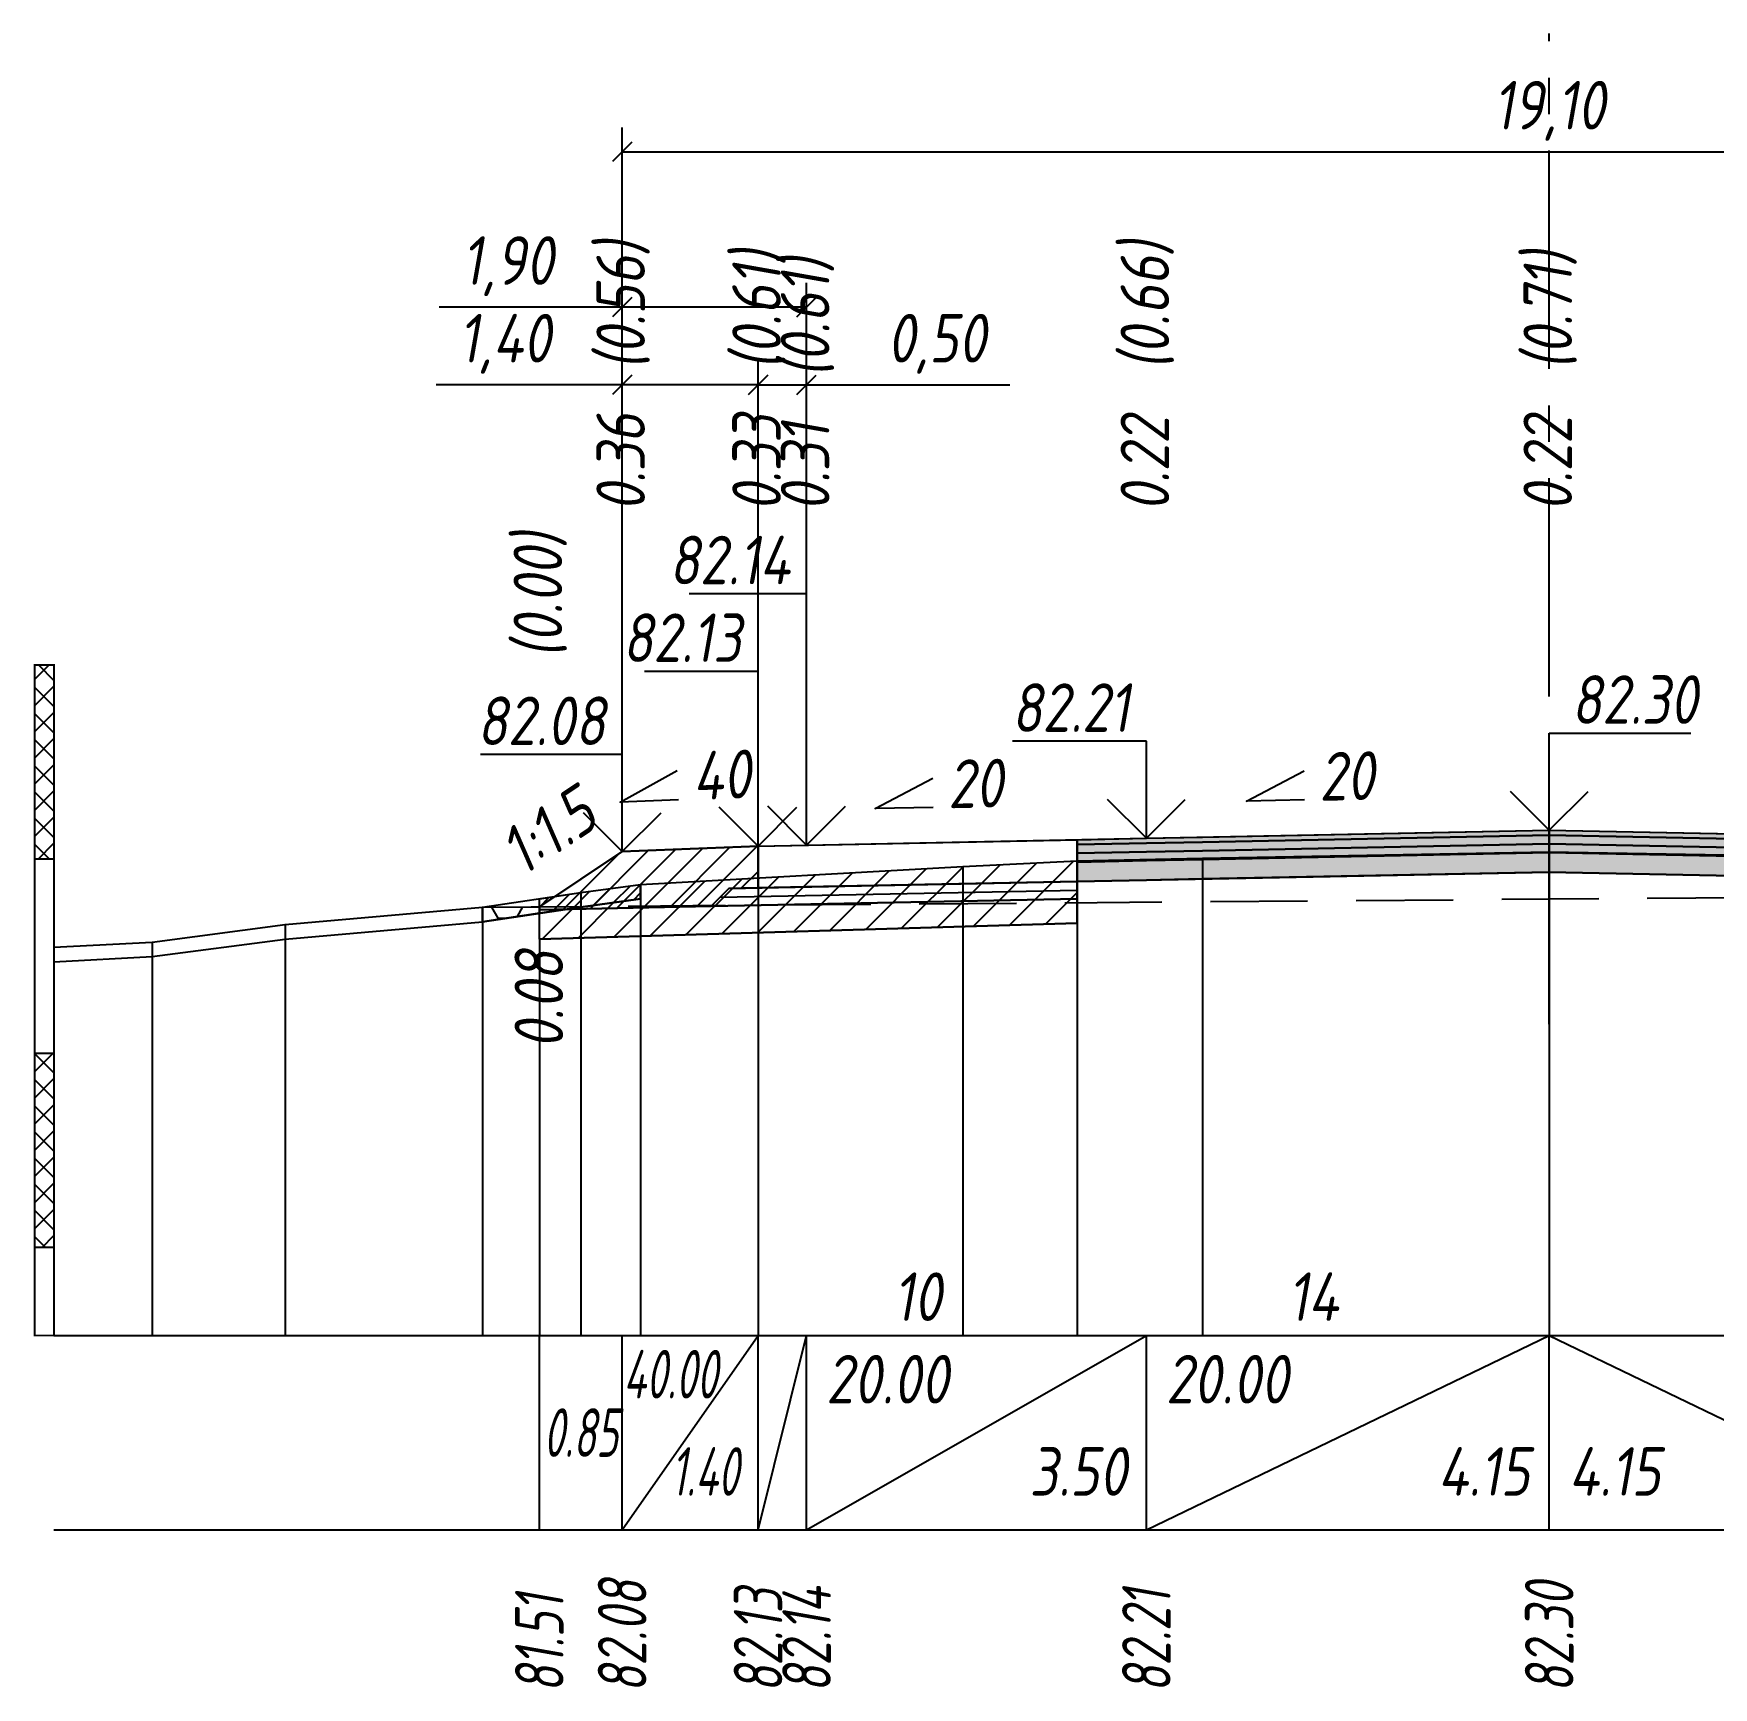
# Model space of a CAD drawing. Extents: x -717 to 1451, y -133302 to 233.
# Drawn here: x 78.9 to 165.5, y -26073.1 to -25987.9 of the extents above; entities that cross this region are included whole.
import ezdxf
from ezdxf.enums import TextEntityAlignment as Align

# ---------------------------------------------------------------- set-up
doc = ezdxf.new("R2010")
doc.units = 0
doc.linetypes.add('осевая2', pattern=[1.125, 0.75, -0.125, 0.125, -0.125])
doc.linetypes.add('штриховая', pattern=[0.75, 0.5, -0.25])
for name, color, linetype in [('Интерполированный поперечник', 2, 'Continuous'), ('Код_514', 1, 'Continuous'), ('Контур_0', 7, 'Continuous'), ('Контур_2521', 7, 'Continuous'), ('Контур_2564', 7, 'Continuous'), ('Контур_2660', 7, 'Continuous'), ('Контур_2665', 7, 'Continuous'), ('Контур_400', 7, 'Continuous'), ('Контур_508', 7, 'Continuous'), ('Контур_512', 7, 'Continuous'), ('Контур_513', 7, 'Continuous'), ('Контур_818', 7, 'Continuous'), ('Красный поперечник', 1, 'Continuous'), ('Линейка абсолютных высот', 7, 'Continuous'), ('Объём_2501', 7, 'Continuous'), ('Объём_2564', 7, 'Continuous'), ('Объём_2650', 7, 'Continuous'), ('Объём_2660', 7, 'Continuous'), ('Объём_2661', 7, 'Continuous'), ('Объём_2665', 7, 'Continuous'), ('Объём_2666', 7, 'Continuous'), ('Объём_2667', 7, 'Continuous'), ('Объём_2668', 7, 'Continuous'), ('Объём_2669', 7, 'Continuous'), ('Объём_2675', 7, 'Continuous'), ('Объём_2753', 7, 'Continuous'), ('Ось', 1, 'осевая2'), ('Откосы', 7, 'Continuous'), ('Отметки покрытия', 7, 'Continuous'), ('Рабочие отметки', 7, 'Continuous'), ('Рабочие отметки доп.', 7, 'Continuous'), ('Слои выравнивания', 7, 'Continuous'), ('Таблица', 7, 'Continuous'), ('Уклоны проезжей части', 7, 'Continuous'), ('Черный поперечник', 3, 'Continuous')]:
    doc.layers.add(name, color=color, linetype=linetype)
for name, color, linetype, true_color in [('Контур_2540', 2, 'Continuous', 0xffff00), ('Контур_2560', 2, 'Continuous', 0xffff00), ('Контур_2561', 7, 'Continuous', 0xff8040), ('Контур_2562', 3, 'Continuous', 0x00ff00), ('Контур_2563', 7, 'Continuous', 0xff8000), ('Контур_2570', 7, 'Continuous', 0x80ff00), ('Контур_2725', 7, 'Continuous', 0x323232), ('Контур_2736', 4, 'Continuous', 0x00ffff), ('Контур_2737', 4, 'Continuous', 0x00ffff), ('Контур_2738', 4, 'Continuous', 0x00ffff), ('Контур_2739', 4, 'Continuous', 0x00ffff), ('Контур_2741', 4, 'Continuous', 0x00ffff), ('Контур_2742', 4, 'Continuous', 0x00ffff), ('Контур_2743', 4, 'Continuous', 0x00ffff), ('Контур_2744', 7, 'Continuous', 0xa4ffff), ('Контур_2745', 7, 'Continuous', 0xa4ffff), ('Контур_2747', 4, 'Continuous', 0x00ffff), ('Контур_2748', 4, 'Continuous', 0x00ffff), ('Контур_2749', 4, 'Continuous', 0x00ffff), ('Контур_2750', 4, 'Continuous', 0x00ffff), ('Контур_2751', 4, 'Continuous', 0x00ffff), ('Контур_2752', 4, 'Continuous', 0x00ffff), ('Контур_2760', 7, 'Continuous', 0x323232), ('Контур_2761', 7, 'Continuous', 0x323232), ('Контур_2762', 7, 'Continuous', 0x323232), ('Контур_2763', 7, 'Continuous', 0x323232), ('Контур_402', 7, 'Continuous', 0xff6464), ('Контур_703', 4, 'Continuous', 0x00ffff), ('Контур_705', 4, 'Continuous', 0x00ffff), ('Контур_707', 4, 'Continuous', 0x00ffff), ('Контур_720', 131, 'Continuous', 0xaaffff), ('Объём_2500', 7, 'Continuous', 0xc0c0c0), ('Объём_2520', 7, 'Continuous', 0x80ffff), ('Объём_2540', 2, 'Continuous', 0xffff00), ('Объём_2560', 2, 'Continuous', 0xffff00), ('Объём_2561', 7, 'Continuous', 0xff8040), ('Объём_2562', 3, 'Continuous', 0x00ff00), ('Объём_2563', 7, 'Continuous', 0xff8000), ('Объём_2570', 7, 'Continuous', 0x80ff00), ('Объём_2600', 7, 'Continuous', 0x808000), ('Объём_2746', 2, 'Continuous', 0xffff00)]:
    doc.layers.add(name, color=color, linetype=linetype, true_color=true_color)
doc.styles.get("Standard").update_dxf_attribs({"font": 'txt', "height": 2.5})
doc.styles.add('М', font='romand.shx', dxfattribs={"width": 0.8, "oblique": 10, "height": 2.5})
doc.dimstyles.new('ISO-25', dxfattribs={"dimtxt": 2.5, "dimasz": 2.5, "dimexe": 1.25, "dimexo": 0.625, "dimtad": 1, "dimtxsty": 'Standard', "dimcen": 2.5, "dimadec": 0, "dimazin": 0, "dimtfac": 1, "dimtmove": 0, "dimatfit": 3, "dimfxl": 1, "dimarcsym": 0})
pattern_1 = [(45.0000013, (0, 0), (-0.67351924, 0.67351921), []), (135.0000003, (0, 0), (-0.67351922, -0.67351923), [])]

# ---------------------------------------------------------------- blocks, each defined once
blk = doc.blocks.new('_Oblique')
at = {"color": 0, "linetype": 'ByBlock', "lineweight": -2}
blk.add_line((-0.5, -0.5), (0.5, 0.5), dxfattribs=at)
blk = doc.blocks.new('*D634')
at = {"color": 0, "lineweight": -2, "transparency": 16777216}
for p, q in [((109.266, -26029.511), (109.266, -26004.791)), ((116.266, -26029.231), (116.266, -26004.791)), ((109.266, -26006.041), (99.677, -26006.041)), ((116.266, -26006.041), (109.266, -26006.041))]:
    blk.add_line(p, q, dxfattribs=at)
at = {"layer": 'Defpoints', "color": 0, "transparency": 16777216}
for p in [(116.266, -26006.041), (116.266, -26029.856), (109.266, -26030.136)]:
    blk.add_point(p, dxfattribs=at)
at = {"color": 0, "lineweight": -2, "transparency": 16777216, "rotation": 180}
blk.add_blockref('_Oblique', (109.266, -26006.041), dxfattribs=at)
at = {"color": 0, "lineweight": -2, "transparency": 16777216}
blk.add_blockref('_Oblique', (116.266, -26006.041), dxfattribs=at)
at = {"color": 0, "transparency": 16777216, "insert": (103.217, -26003.928), "char_height": 2.5, "width": 8.75, "attachment_point": 5, "style": 'М'}
blk.add_mtext('1,40', dxfattribs=at)
blk = doc.blocks.new('*D636')
at = {"color": 0, "lineweight": -2, "transparency": 16777216}
for p, q in [((116.266, -26029.231), (116.266, -26004.791)), ((118.766, -26029.181), (118.766, -26004.791)), ((116.266, -26006.041), (118.766, -26006.041)), ((118.766, -26006.041), (129.23, -26006.041))]:
    blk.add_line(p, q, dxfattribs=at)
at = {"layer": 'Defpoints', "color": 0, "transparency": 16777216}
for p in [(118.766, -26006.041), (116.266, -26029.856), (118.766, -26029.806)]:
    blk.add_point(p, dxfattribs=at)
at = {"color": 0, "lineweight": -2, "transparency": 16777216, "rotation": 180}
blk.add_blockref('_Oblique', (116.266, -26006.041), dxfattribs=at)
at = {"color": 0, "lineweight": -2, "transparency": 16777216}
blk.add_blockref('_Oblique', (118.766, -26006.041), dxfattribs=at)
at = {"color": 0, "transparency": 16777216, "insert": (125.468, -26003.928), "char_height": 2.5, "width": 9.16667, "attachment_point": 5, "style": 'М'}
blk.add_mtext('0,50', dxfattribs=at)
blk = doc.blocks.new('*D639')
at = {"color": 0, "lineweight": -2, "transparency": 16777216}
for p, q in [((109.266, -26029.511), (109.266, -26000.791)), ((118.766, -26029.181), (118.766, -26000.791)), ((109.266, -26002.041), (99.833, -26002.041)), ((118.766, -26002.041), (109.266, -26002.041))]:
    blk.add_line(p, q, dxfattribs=at)
at = {"layer": 'Defpoints', "color": 0, "transparency": 16777216}
for p in [(118.766, -26002.041), (118.766, -26029.806), (109.266, -26030.136)]:
    blk.add_point(p, dxfattribs=at)
at = {"color": 0, "lineweight": -2, "transparency": 16777216, "rotation": 180}
blk.add_blockref('_Oblique', (109.266, -26002.041), dxfattribs=at)
at = {"color": 0, "lineweight": -2, "transparency": 16777216}
blk.add_blockref('_Oblique', (118.766, -26002.041), dxfattribs=at)
at = {"color": 0, "transparency": 16777216, "insert": (103.373, -25999.928), "char_height": 2.5, "width": 8.75, "attachment_point": 5, "style": 'М'}
blk.add_mtext('1,90', dxfattribs=at)
blk = doc.blocks.new('*D640')
at = {"color": 0, "lineweight": -2, "transparency": 16777216}
for p, q in [((109.266, -26029.511), (109.266, -25992.791)), ((204.766, -26029.511), (204.766, -25992.791)), ((109.266, -25994.041), (204.766, -25994.041))]:
    blk.add_line(p, q, dxfattribs=at)
at = {"layer": 'Defpoints', "color": 0, "transparency": 16777216}
for p in [(204.766, -25994.041), (109.266, -26030.136), (204.766, -26030.136)]:
    blk.add_point(p, dxfattribs=at)
at = {"color": 0, "lineweight": -2, "transparency": 16777216, "rotation": 180}
blk.add_blockref('_Oblique', (109.266, -25994.041), dxfattribs=at)
at = {"color": 0, "lineweight": -2, "transparency": 16777216}
blk.add_blockref('_Oblique', (204.766, -25994.041), dxfattribs=at)
at = {"color": 0, "transparency": 16777216, "insert": (157.016, -25991.928), "char_height": 2.5, "width": 10.41667, "attachment_point": 5, "style": 'М'}
blk.add_mtext('19,10', dxfattribs=at)

msp = doc.modelspace()

# ---------------------------------------------------------------- hatches: boundary and pattern name
at = {"layer": 'Линейка абсолютных высот'}
h = msp.add_hatch(dxfattribs=at)
h.set_pattern_fill('ANSI37', scale=0.3, style=0)
h.set_pattern_definition(pattern_1)
h.paths.add_polyline_path([(80, -26030.461), (80, -26020.461), (79, -26020.461), (79, -26030.461)])
h = msp.add_hatch(dxfattribs=at)
h.set_pattern_fill('ANSI37', scale=0.3, style=0)
h.set_pattern_definition(pattern_1)
h.paths.add_polyline_path([(80, -26050.461), (80, -26040.461), (79, -26040.461), (79, -26050.461)])
at = {"layer": 'Объём_2563'}
h = msp.add_hatch(dxfattribs=at)
h.set_pattern_fill('ANSI31', color=256, scale=0.3)
h.paths.add_polyline_path([(109.266, -26030.074), (116.266, -26029.794), (116.266, -26031.944), (114.766, -26031.974), (113.848, -26032.892), (105, -26033.069), (105, -26032.918)])
at = {"layer": 'Объём_2570'}
h = msp.add_hatch(dxfattribs=at)
h.set_pattern_fill('ANSI31', color=256, scale=0.2)
h.paths.add_polyline_path([(110.214, -26032.515), (107.133, -26032.937), (105, -26033.254), (105, -26032.504), (107.133, -26032.187), (110.214, -26031.765)])
at = {"layer": 'Объём_2600'}
h = msp.add_hatch(dxfattribs=at)
h.set_pattern_fill('ANSI31', color=6, scale=0.4)
h.paths.add_polyline_path([(126.818, -26030.846), (132.696, -26030.554), (132.696, -26033.758), (105, -26034.589), (105, -26033.254), (107.133, -26032.937), (110.214, -26032.515), (110.214, -26031.765)])
h = msp.add_hatch(dxfattribs=at)
h.set_pattern_fill('HONEY', color=5, scale=0.3)
h.paths.add_polyline_path([(102.07, -26033.69), (102.07, -26032.94), (105, -26032.918), (105, -26033.254)])
at = {"layer": 'Слои выравнивания'}
for color, points in [(2, [(132.696, -26029.465), (136.266, -26029.394), (139.164, -26029.336), (157.016, -26028.979), (157.016, -26029.229), (139.164, -26029.586), (136.266, -26029.644), (132.696, -26029.715)]), (2, [(157.016, -26028.979), (175.096, -26029.34), (177.766, -26029.394), (181.847, -26029.475), (181.847, -26029.725), (177.766, -26029.644), (175.096, -26029.59), (157.016, -26029.229)]), (3, [(132.696, -26029.715), (136.266, -26029.644), (139.164, -26029.586), (157.016, -26029.229), (157.016, -26029.679), (139.164, -26030.036), (136.266, -26030.094), (132.696, -26030.165)]), (4, [(132.696, -26030.165), (136.266, -26030.094), (139.164, -26030.036), (157.016, -26029.679), (157.016, -26030.129), (139.164, -26030.486), (136.266, -26030.544), (132.696, -26030.615)]), (3, [(157.016, -26029.229), (175.096, -26029.59), (177.766, -26029.644), (181.847, -26029.725), (181.847, -26030.175), (177.766, -26030.094), (175.096, -26030.04), (157.016, -26029.679)]), (4, [(157.016, -26029.679), (175.096, -26030.04), (177.766, -26030.094), (181.847, -26030.175), (181.847, -26030.625), (177.766, -26030.544), (175.096, -26030.49), (157.016, -26030.129)]), (5, [(132.696, -26030.615), (136.266, -26030.544), (139.164, -26030.486), (157.016, -26030.129), (157.016, -26031.129), (139.164, -26031.486), (136.266, -26031.544), (132.696, -26031.615)]), (5, [(157.016, -26030.129), (175.096, -26030.49), (177.766, -26030.544), (181.847, -26030.625), (181.847, -26031.625), (177.766, -26031.544), (175.096, -26031.49), (157.016, -26031.129)])]:
    msp.add_hatch(color=color, dxfattribs=at).paths.add_polyline_path(points)

# ---------------------------------------------------------------- linework, layer by layer
at = {"layer": 'Интерполированный поперечник', "linetype": 'штриховая', "ltscale": 10, "flags": 128}
msp.add_lwpolyline([(102.07, -26032.94), (210.724, -26032.1)], dxfattribs=at)
at = {"layer": 'Код_514'}
for p, q in [((105, -26065), (105, -26055)), ((109.266, -26065), (109.266, -26055)), ((109.266, -26065), (116.266, -26055)), ((116.266, -26065), (116.266, -26055)), ((116.266, -26065), (118.766, -26055)), ((118.766, -26065), (118.766, -26055)), ((118.766, -26065), (136.266, -26055)), ((136.266, -26065), (136.266, -26055)), ((136.266, -26065), (157.016, -26055)), ((157.016, -26065), (157.016, -26055)), ((157.016, -26055), (177.766, -26065))]:
    msp.add_line(p, q, dxfattribs=at)
at = {"layer": 'Контур_0', "flags": 128}
for points in [[(118.766, -26031.894), (116.266, -26031.944), (116.266, -26029.794), (132.696, -26029.465), (132.696, -26031.615), (118.766, -26031.894), (118.766, -26031.894)], [(109.266, -26030.074), (105, -26032.918), (105, -26032.918), (105, -26032.918), (105, -26032.918), (105, -26032.918), (105, -26032.918), (105, -26032.918), (105, -26032.918), (105, -26032.918), (105, -26032.918), (105, -26032.918), (105, -26032.918), (105, -26032.918), (105, -26032.918), (105, -26032.918)], [(109.266, -26030.074), (105, -26032.918), (105, -26032.918), (105, -26032.918), (105, -26032.918), (105, -26032.918), (105, -26032.918), (105, -26032.918), (105, -26032.918), (105, -26032.918), (105, -26032.918), (105, -26032.918), (105, -26032.918), (105, -26032.918), (105, -26032.918), (105, -26032.918), (105, -26032.918), (105, -26032.918), (105, -26032.918), (105, -26032.918), (105, -26032.918), (105, -26032.918), (105, -26032.918), (105, -26032.918), (105, -26032.918), (105, -26032.918), (105, -26032.918), (105, -26032.918), (105, -26032.918), (105, -26032.918)], [(114.766, -26031.974), (132.696, -26031.615), (132.696, -26032.515), (113.848, -26032.892), (114.766, -26031.974), (114.766, -26031.974)], [(105, -26033.069), (113.848, -26032.892), (114.766, -26031.974), (116.266, -26031.944)]]:
    msp.add_lwpolyline(points, dxfattribs=at)
at = {"layer": 'Контур_2521', "color": 250, "flags": 128}
msp.add_lwpolyline([(114.307, -26032.433), (132.696, -26032.065)], dxfattribs=at)
at = {"layer": 'Контур_2540', "flags": 128}
msp.add_lwpolyline([(113.848, -26032.892), (132.696, -26032.515), (132.696, -26033.758), (105, -26034.589), (105, -26033.069), (113.848, -26032.892), (113.848, -26032.892)], dxfattribs=at)
at = {"layer": 'Контур_2560', "flags": 128}
msp.add_lwpolyline([(109.266, -26030.074), (109.266, -26030.074), (109.266, -26030.074), (116.266, -26029.794)], dxfattribs=at)
at = {"layer": 'Контур_2561', "flags": 128}
msp.add_lwpolyline([(116.266, -26029.794), (116.266, -26029.794), (109.266, -26030.074), (109.266, -26030.074), (116.266, -26029.794)], dxfattribs=at)
at = {"layer": 'Контур_2562', "flags": 128}
msp.add_lwpolyline([(109.266, -26030.074), (109.266, -26030.074), (109.266, -26030.074), (109.266, -26030.074), (109.266, -26030.074)], dxfattribs=at)
at = {"layer": 'Контур_2563', "flags": 128}
msp.add_lwpolyline([(109.266, -26030.074), (116.266, -26029.794), (116.266, -26031.944), (114.766, -26031.974), (113.848, -26032.892), (105, -26033.069), (105, -26032.918), (109.266, -26030.074), (109.266, -26030.074)], dxfattribs=at)
at = {"layer": 'Контур_2564', "flags": 128}
msp.add_lwpolyline([(109.266, -26030.074), (116.266, -26029.794)], dxfattribs=at)
at = {"layer": 'Контур_2570', "flags": 128}
msp.add_lwpolyline([(80, -26035.75), (85.064, -26035.488), (91.902, -26034.58), (102.07, -26033.69), (102.07, -26033.69), (107.133, -26032.937), (110.214, -26032.515), (110.214, -26031.765), (126.818, -26030.846), (132.696, -26030.554), (139.164, -26030.414), (157.017, -26030.089), (175.096, -26030.393), (181.847, -26030.524), (191.33, -26030.898), (198.622, -26031.277), (198.622, -26032.027), (209.528, -26032.704), (210.724, -26032.85), (210.724, -26032.85), (213.6, -26032.332), (225.185, -26030.637), (230.928, -26030.761), (241.736, -26031.137)], dxfattribs=at)
at = {"layer": 'Контур_2660', "flags": 128}
msp.add_lwpolyline([(105, -26034.589), (132.696, -26033.758)], dxfattribs=at)
at = {"layer": 'Контур_2665', "flags": 128}
msp.add_lwpolyline([(109.266, -26030.074), (109.266, -26030.074)], dxfattribs=at)
at = {"layer": 'Контур_2725', "flags": 128}
msp.add_lwpolyline([(132.696, -26031.615), (136.266, -26031.544), (139.164, -26031.486), (157.016, -26031.129), (175.096, -26031.49), (177.766, -26031.544), (181.847, -26031.625)], dxfattribs=at)
at = {"layer": 'Контур_2736', "flags": 128}
msp.add_lwpolyline([(109.266, -26030.074), (105, -26032.918)], dxfattribs=at)
at = {"layer": 'Контур_2737', "flags": 128}
msp.add_lwpolyline([(105, -26032.918), (105, -26032.918)], dxfattribs=at)
at = {"layer": 'Контур_2738', "flags": 128}
msp.add_lwpolyline([(105, -26032.918), (105, -26032.918)], dxfattribs=at)
at = {"layer": 'Контур_2739', "flags": 128}
msp.add_lwpolyline([(105, -26032.918), (105, -26032.918)], dxfattribs=at)
at = {"layer": 'Контур_2741', "flags": 128}
msp.add_lwpolyline([(105, -26032.918), (105, -26032.918)], dxfattribs=at)
at = {"layer": 'Контур_2742', "flags": 128}
msp.add_lwpolyline([(105, -26032.918), (105, -26032.918)], dxfattribs=at)
at = {"layer": 'Контур_2743', "flags": 128}
msp.add_lwpolyline([(105, -26032.918), (105, -26032.918)], dxfattribs=at)
at = {"layer": 'Контур_2744', "flags": 128}
msp.add_lwpolyline([(105, -26032.918), (105, -26032.918)], dxfattribs=at)
msp.add_lwpolyline([(105, -26032.918), (105, -26032.918)], dxfattribs=at)
msp.add_lwpolyline([(105, -26032.918), (105, -26032.918)], dxfattribs=at)
msp.add_lwpolyline([(105, -26032.918), (105, -26032.918)], dxfattribs=at)
msp.add_lwpolyline([(105, -26032.918), (105, -26032.918)], dxfattribs=at)
msp.add_lwpolyline([(105, -26032.918), (105, -26032.918)], dxfattribs=at)
at = {"layer": 'Контур_2745', "flags": 128}
msp.add_lwpolyline([(105, -26032.918), (105, -26032.918)], dxfattribs=at)
msp.add_lwpolyline([(105, -26032.918), (105, -26032.918)], dxfattribs=at)
msp.add_lwpolyline([(105, -26032.918), (105, -26032.918)], dxfattribs=at)
msp.add_lwpolyline([(105, -26032.918), (105, -26032.918)], dxfattribs=at)
msp.add_lwpolyline([(105, -26032.918), (105, -26032.918)], dxfattribs=at)
msp.add_lwpolyline([(105, -26032.918), (105, -26032.918)], dxfattribs=at)
at = {"layer": 'Контур_2747', "flags": 128}
msp.add_lwpolyline([(105, -26032.918), (105, -26032.918)], dxfattribs=at)
at = {"layer": 'Контур_2748', "flags": 128}
msp.add_lwpolyline([(105, -26032.918), (105, -26032.918)], dxfattribs=at)
at = {"layer": 'Контур_2749', "flags": 128}
msp.add_lwpolyline([(105, -26032.918), (105, -26032.918)], dxfattribs=at)
at = {"layer": 'Контур_2750', "flags": 128}
msp.add_lwpolyline([(105, -26032.918), (105, -26032.918)], dxfattribs=at)
at = {"layer": 'Контур_2751', "flags": 128}
msp.add_lwpolyline([(105, -26032.918), (105, -26032.918)], dxfattribs=at)
at = {"layer": 'Контур_2752', "flags": 128}
msp.add_lwpolyline([(105, -26032.918), (105, -26032.918)], dxfattribs=at)
at = {"layer": 'Контур_2760', "flags": 128}
msp.add_lwpolyline([(132.696, -26029.465), (136.266, -26029.394), (139.164, -26029.336), (157.016, -26028.979), (175.096, -26029.34), (177.766, -26029.394), (181.847, -26029.475)], dxfattribs=at)
at = {"layer": 'Контур_2761', "flags": 128}
msp.add_lwpolyline([(132.696, -26029.715), (136.266, -26029.644), (139.164, -26029.586), (157.016, -26029.229), (175.096, -26029.59), (177.766, -26029.644), (181.847, -26029.725)], dxfattribs=at)
at = {"layer": 'Контур_2762', "flags": 128}
msp.add_lwpolyline([(132.696, -26030.165), (136.266, -26030.094), (139.164, -26030.036), (157.016, -26029.679), (175.096, -26030.04), (177.766, -26030.094), (181.847, -26030.175)], dxfattribs=at)
at = {"layer": 'Контур_2763', "flags": 128}
msp.add_lwpolyline([(132.696, -26030.615), (136.266, -26030.544), (139.164, -26030.486), (157.016, -26030.129), (175.096, -26030.49), (177.766, -26030.544), (181.847, -26030.625)], dxfattribs=at)
at = {"layer": 'Контур_400', "flags": 128}
for points in [[(116.266, -26029.794), (118.766, -26029.744), (118.766, -26029.744), (118.766, -26029.744), (118.766, -26029.744), (118.766, -26029.744), (118.766, -26029.744), (136.266, -26029.394), (157.016, -26028.979)], [(157.016, -26028.979), (177.766, -26029.394), (195.266, -26029.744), (195.266, -26029.744), (195.266, -26029.744), (195.266, -26029.744), (195.266, -26029.744), (195.266, -26029.744), (197.766, -26029.794)]]:
    msp.add_lwpolyline(points, dxfattribs=at)
at = {"layer": 'Контур_402', "flags": 128}
msp.add_lwpolyline([(105, -26034.589), (132.696, -26033.758), (132.696, -26031.615), (157.016, -26031.129), (181.847, -26031.625), (181.847, -26033.773), (211.657, -26034.668)], dxfattribs=at)
at = {"layer": 'Контур_508', "flags": 128}
msp.add_lwpolyline([(105, -26034.589), (132.696, -26033.758), (132.696, -26031.615), (157.016, -26031.129), (181.847, -26031.625), (181.847, -26033.773), (211.657, -26034.668), (211.657, -26033.922), (212.538, -26033.922), (216.736, -26031.123)], dxfattribs=at)
at = {"layer": 'Контур_512', "flags": 128}
msp.add_lwpolyline([(105, -26034.589), (132.696, -26033.758)], dxfattribs=at)
at = {"layer": 'Контур_513', "flags": 128}
msp.add_lwpolyline([(105, -26034.589), (132.696, -26033.758), (132.696, -26031.615), (157.016, -26031.129), (181.847, -26031.625), (181.847, -26033.773), (211.657, -26034.668), (211.657, -26033.922), (212.538, -26033.922), (216.736, -26031.123)], dxfattribs=at)
at = {"layer": 'Контур_703', "flags": 128}
for points in [[(109.266, -26030.074), (105, -26032.918)], [(105, -26032.918), (105, -26032.918)]]:
    msp.add_lwpolyline(points, dxfattribs=at)
at = {"layer": 'Контур_705', "flags": 128}
msp.add_lwpolyline([(105, -26032.918), (105, -26032.918)], dxfattribs=at)
at = {"layer": 'Контур_707', "flags": 128}
msp.add_lwpolyline([(105, -26032.918), (105, -26032.918)], dxfattribs=at)
at = {"layer": 'Контур_720', "flags": 128}
msp.add_lwpolyline([(105, -26032.918), (105, -26032.918)], dxfattribs=at)
at = {"layer": 'Контур_818', "flags": 128}
msp.add_lwpolyline([(105, -26033.254), (107.133, -26032.937), (110.214, -26032.515), (110.214, -26031.765), (126.818, -26030.846), (132.696, -26030.554), (139.164, -26030.414), (157.017, -26030.089), (175.096, -26030.393), (181.847, -26030.524), (191.33, -26030.898), (198.622, -26031.277), (198.622, -26032.027), (209.528, -26032.704), (210.724, -26032.85), (210.724, -26032.85), (213.6, -26032.332), (216.736, -26031.873)], dxfattribs=at)
at = {"layer": 'Красный поперечник'}
for p, q in [((136.266, -26029.394), (157.016, -26028.979)), ((157.016, -26028.979), (177.766, -26029.394)), ((109.266, -26030.074), (116.266, -26029.794)), ((116.266, -26029.794), (118.766, -26029.744)), ((118.766, -26029.744), (136.266, -26029.394)), ((105, -26032.918), (109.266, -26030.074)), ((132.696, -26033.758), (132.696, -26055)), ((105, -26034.589), (105, -26055))]:
    msp.add_line(p, q, dxfattribs=at)
at = {"layer": 'Линейка абсолютных высот', "color": 7, "const_width": 0.1, "flags": 128}
for points in [[(80, -26030.461), (80, -26020.461), (79, -26020.461), (79, -26030.461), (80, -26030.461)], [(80, -26040.461), (80, -26030.461), (79, -26030.461), (79, -26040.461), (80, -26040.461)], [(80, -26050.461), (80, -26040.461), (79, -26040.461), (79, -26050.461), (80, -26050.461)], [(80, -26055), (80, -26050.461), (79, -26050.461), (79, -26055), (80, -26055)]]:
    msp.add_lwpolyline(points, dxfattribs=at)
at = {"layer": 'Объём_2500', "flags": 128}
msp.add_lwpolyline([(118.766, -26031.894), (116.266, -26031.944), (116.266, -26029.794), (132.696, -26029.465), (132.696, -26031.615), (118.766, -26031.894), (118.766, -26031.894)], dxfattribs=at)
at = {"layer": 'Объём_2501', "flags": 128}
for points in [[(116.266, -26029.794), (118.766, -26029.744), (118.766, -26029.744), (118.766, -26029.744), (118.766, -26029.744), (118.766, -26029.744), (118.766, -26029.744), (136.266, -26029.394), (157.016, -26028.979)], [(157.016, -26028.979), (177.766, -26029.394), (195.266, -26029.744), (195.266, -26029.744), (195.266, -26029.744), (195.266, -26029.744), (195.266, -26029.744), (195.266, -26029.744), (197.766, -26029.794)]]:
    msp.add_lwpolyline(points, dxfattribs=at)
at = {"layer": 'Объём_2520', "color": 250, "flags": 128}
msp.add_lwpolyline([(114.766, -26031.974), (132.696, -26031.615), (132.696, -26032.515), (113.848, -26032.892), (114.766, -26031.974), (114.766, -26031.974)], dxfattribs=at)
at = {"layer": 'Объём_2540', "flags": 128}
msp.add_lwpolyline([(113.848, -26032.892), (132.696, -26032.515), (132.696, -26033.758), (105, -26034.589), (105, -26033.069), (113.848, -26032.892), (113.848, -26032.892)], dxfattribs=at)
at = {"layer": 'Объём_2560', "flags": 128}
msp.add_lwpolyline([(109.266, -26030.074), (109.266, -26030.074), (109.266, -26030.074), (116.266, -26029.794)], dxfattribs=at)
at = {"layer": 'Объём_2561', "flags": 128}
msp.add_lwpolyline([(116.266, -26029.794), (116.266, -26029.794), (109.266, -26030.074), (109.266, -26030.074), (116.266, -26029.794)], dxfattribs=at)
at = {"layer": 'Объём_2562', "flags": 128}
msp.add_lwpolyline([(109.266, -26030.074), (109.266, -26030.074), (109.266, -26030.074), (109.266, -26030.074), (109.266, -26030.074)], dxfattribs=at)
at = {"layer": 'Объём_2563', "color": 250, "flags": 128}
msp.add_lwpolyline([(109.266, -26030.074), (116.266, -26029.794), (116.266, -26031.944), (114.766, -26031.974), (113.848, -26032.892), (105, -26033.069), (105, -26032.918), (109.266, -26030.074), (109.266, -26030.074)], dxfattribs=at)
at = {"layer": 'Объём_2564', "flags": 128}
msp.add_lwpolyline([(109.266, -26030.074), (116.266, -26029.794)], dxfattribs=at)
at = {"layer": 'Объём_2570', "flags": 128}
msp.add_lwpolyline([(110.214, -26032.515), (107.133, -26032.937), (105, -26033.254), (105, -26032.504), (107.133, -26032.187), (110.214, -26031.765), (110.214, -26032.515), (110.214, -26032.515)], dxfattribs=at)
at = {"layer": 'Объём_2600', "color": 5, "flags": 128}
msp.add_lwpolyline([(102.07, -26033.69), (102.07, -26032.94), (105, -26032.918), (105, -26033.254), (102.07, -26033.69), (102.07, -26033.69)], dxfattribs=at)
at = {"layer": 'Объём_2650', "color": 6, "flags": 128}
msp.add_lwpolyline([(126.818, -26030.846), (132.696, -26030.554), (132.696, -26033.758), (105, -26034.589), (105, -26033.254), (107.133, -26032.937), (110.214, -26032.515), (110.214, -26031.765), (126.818, -26030.846), (126.818, -26030.846)], dxfattribs=at)
at = {"layer": 'Объём_2660', "flags": 128}
msp.add_lwpolyline([(105, -26034.589), (132.696, -26033.758)], dxfattribs=at)
at = {"layer": 'Объём_2661', "flags": 128}
msp.add_lwpolyline([(109.266, -26030.074), (105, -26032.918)], dxfattribs=at)
at = {"layer": 'Объём_2665', "flags": 128}
msp.add_lwpolyline([(109.266, -26030.074), (109.266, -26030.074)], dxfattribs=at)
at = {"layer": 'Объём_2666', "flags": 128}
msp.add_lwpolyline([(109.266, -26030.074), (105, -26032.918)], dxfattribs=at)
at = {"layer": 'Объём_2667', "flags": 128}
msp.add_lwpolyline([(105, -26032.918), (105, -26032.918)], dxfattribs=at)
msp.add_lwpolyline([(105, -26032.918), (105, -26032.918)], dxfattribs=at)
at = {"layer": 'Объём_2668', "flags": 128}
msp.add_lwpolyline([(105, -26032.918), (105, -26032.918)], dxfattribs=at)
msp.add_lwpolyline([(105, -26032.918), (105, -26032.918)], dxfattribs=at)
at = {"layer": 'Объём_2669', "flags": 128}
msp.add_lwpolyline([(105, -26032.918), (105, -26032.918)], dxfattribs=at)
msp.add_lwpolyline([(105, -26032.918), (105, -26032.918)], dxfattribs=at)
at = {"layer": 'Объём_2675', "flags": 128}
msp.add_lwpolyline([(105, -26032.918), (105, -26032.918)], dxfattribs=at)
msp.add_lwpolyline([(105, -26032.918), (105, -26032.918)], dxfattribs=at)
msp.add_lwpolyline([(105, -26032.918), (105, -26032.918)], dxfattribs=at)
msp.add_lwpolyline([(105, -26032.918), (105, -26032.918)], dxfattribs=at)
msp.add_lwpolyline([(105, -26032.918), (105, -26032.918)], dxfattribs=at)
msp.add_lwpolyline([(105, -26032.918), (105, -26032.918)], dxfattribs=at)
msp.add_lwpolyline([(105, -26032.918), (105, -26032.918)], dxfattribs=at)
msp.add_lwpolyline([(105, -26032.918), (105, -26032.918)], dxfattribs=at)
msp.add_lwpolyline([(105, -26032.918), (105, -26032.918)], dxfattribs=at)
msp.add_lwpolyline([(105, -26032.918), (105, -26032.918)], dxfattribs=at)
msp.add_lwpolyline([(105, -26032.918), (105, -26032.918)], dxfattribs=at)
msp.add_lwpolyline([(105, -26032.918), (105, -26032.918)], dxfattribs=at)
at = {"layer": 'Объём_2746', "flags": 128}
msp.add_lwpolyline([(107.133, -26032.937), (110.214, -26032.515), (110.214, -26031.765), (126.818, -26030.846), (132.696, -26030.554), (132.696, -26033.758), (105, -26034.589), (105, -26033.254), (107.133, -26032.937), (107.133, -26032.937)], dxfattribs=at)
at = {"layer": 'Объём_2753', "flags": 128}
msp.add_lwpolyline([(132.696, -26029.465), (132.696, -26029.465)], dxfattribs=at)
at = {"layer": 'Ось', "ltscale": 15}
msp.add_line((157.016, -26038.971), (157.016, -25987.949), dxfattribs=at)
at = {"layer": 'Откосы', "color": 1, "flags": 128}
for points in [[(112.162, -26027.408), (109.164, -26027.528), (112.102, -26025.909)], [(125.29, -26027.802), (122.291, -26027.862), (125.26, -26026.302)], [(144.415, -26027.419), (141.416, -26027.479), (144.385, -26025.92)]]:
    msp.add_lwpolyline(points, dxfattribs=at)
at = {"layer": 'Отметки покрытия', "color": 1}
for p, q in [((118.766, -26016.794), (112.716, -26016.794)), ((118.766, -26029.744), (118.766, -26016.794)), ((116.266, -26020.794), (110.416, -26020.794)), ((116.266, -26029.794), (116.266, -26020.794)), ((136.266, -26024.394), (129.366, -26024.394)), ((136.266, -26029.394), (136.266, -26024.394)), ((157.016, -26028.979), (157.016, -26023.979)), ((157.016, -26023.979), (164.316, -26023.979)), ((109.266, -26025.074), (101.966, -26025.074)), ((109.266, -26030.074), (109.266, -26025.074)), ((157.016, -26028.979), (155.016, -26026.979)), ((157.016, -26028.979), (159.016, -26026.979)), ((109.266, -26030.074), (107.266, -26028.074)), ((109.266, -26030.074), (111.266, -26028.074)), ((116.266, -26029.794), (114.266, -26027.794)), ((116.266, -26029.794), (118.266, -26027.794)), ((118.766, -26029.744), (116.766, -26027.744)), ((118.766, -26029.744), (120.766, -26027.744)), ((136.266, -26029.394), (134.266, -26027.394)), ((136.266, -26029.394), (138.266, -26027.394))]:
    msp.add_line(p, q, dxfattribs=at)
at = {"layer": 'Слои выравнивания'}
for p, q in [((157.016, -26028.979), (157.016, -26055)), ((116.266, -26029.794), (116.266, -26055)), ((132.696, -26029.465), (132.696, -26055))]:
    msp.add_line(p, q, dxfattribs=at)
at = {"layer": 'Слои выравнивания', "color": 2, "flags": 128}
for points in [[(132.696, -26029.465), (136.266, -26029.394), (139.164, -26029.336), (157.016, -26028.979), (157.016, -26029.229), (139.164, -26029.586), (136.266, -26029.644), (132.696, -26029.715)], [(157.016, -26028.979), (175.096, -26029.34), (177.766, -26029.394), (181.847, -26029.475), (181.847, -26029.725), (177.766, -26029.644), (175.096, -26029.59), (157.016, -26029.229)]]:
    msp.add_lwpolyline(points, close=True, dxfattribs=at)
at = {"layer": 'Слои выравнивания', "color": 3, "flags": 128}
for points in [[(132.696, -26029.715), (136.266, -26029.644), (139.164, -26029.586), (157.016, -26029.229), (157.016, -26029.679), (139.164, -26030.036), (136.266, -26030.094), (132.696, -26030.165)], [(157.016, -26029.229), (175.096, -26029.59), (177.766, -26029.644), (181.847, -26029.725), (181.847, -26030.175), (177.766, -26030.094), (175.096, -26030.04), (157.016, -26029.679)]]:
    msp.add_lwpolyline(points, close=True, dxfattribs=at)
at = {"layer": 'Слои выравнивания', "color": 4, "flags": 128}
for points in [[(132.696, -26030.165), (136.266, -26030.094), (139.164, -26030.036), (157.016, -26029.679), (157.016, -26030.129), (139.164, -26030.486), (136.266, -26030.544), (132.696, -26030.615)], [(157.016, -26029.679), (175.096, -26030.04), (177.766, -26030.094), (181.847, -26030.175), (181.847, -26030.625), (177.766, -26030.544), (175.096, -26030.49), (157.016, -26030.129)]]:
    msp.add_lwpolyline(points, close=True, dxfattribs=at)
at = {"layer": 'Слои выравнивания', "color": 5, "flags": 128}
for points in [[(132.696, -26030.615), (136.266, -26030.544), (139.164, -26030.486), (157.016, -26030.129), (157.016, -26031.129), (139.164, -26031.486), (136.266, -26031.544), (132.696, -26031.615)], [(157.016, -26030.129), (175.096, -26030.49), (177.766, -26030.544), (181.847, -26030.625), (181.847, -26031.625), (177.766, -26031.544), (175.096, -26031.49), (157.016, -26031.129)]]:
    msp.add_lwpolyline(points, close=True, dxfattribs=at)
at = {"layer": 'Таблица'}
for p, q in [((80, -26055), (241.736, -26055)), ((80, -26065), (241.736, -26065))]:
    msp.add_line(p, q, dxfattribs=at)
at = {"layer": 'Черный поперечник', "color": 7}
for p, q in [((132.696, -26030.554), (132.696, -26055)), ((139.164, -26030.414), (139.164, -26055)), ((157.017, -26030.089), (157.017, -26055)), ((126.818, -26030.846), (126.818, -26055)), ((107.133, -26032.187), (107.133, -26055)), ((110.214, -26031.765), (110.214, -26055)), ((102.07, -26032.94), (102.07, -26055)), ((91.902, -26033.83), (91.902, -26055)), ((80, -26035), (80, -26055)), ((85.064, -26034.738), (85.064, -26055))]:
    msp.add_line(p, q, dxfattribs=at)
at = {"layer": 'Черный поперечник', "flags": 128}
msp.add_lwpolyline([(80, -26035), (85.064, -26034.738), (91.902, -26033.83), (102.07, -26032.94), (107.133, -26032.187), (110.214, -26031.765), (126.818, -26030.846), (132.696, -26030.554), (139.164, -26030.414), (157.017, -26030.089), (175.096, -26030.393), (181.847, -26030.524), (191.33, -26030.898), (198.622, -26031.277), (209.528, -26031.954), (210.724, -26032.1), (213.6, -26031.582), (225.185, -26029.887), (230.928, -26030.011), (241.736, -26030.387)], dxfattribs=at)

# ---------------------------------------------------------------- texts
at = {"layer": 'Код_514', "style": 'М', "oblique": 10}
for s, width, p in [('40.00', 0.6, (109.32, -26055.742)), ('20.00', 0.8, (119.766, -26056)), ('20.00', 0.8, (137.266, -26056))]:
    msp.add_text(s, height=2.5, dxfattribs=dict(at, width=width)).set_placement(p, align=Align.TOP_LEFT)
at = {"layer": 'Код_514', "style": 'М', "oblique": 10, "width": 0.6}
msp.add_text('0.85', height=2.5, dxfattribs=at).set_placement((107.133, -26060), align=Align.MIDDLE_CENTER)
at = {"layer": 'Код_514', "style": 'М', "oblique": 10}
for s, width, p in [('1.40', 0.6, (115.266, -26064)), ('3.50', 0.8, (135.266, -26064)), ('4.15', 0.8, (156.016, -26064))]:
    msp.add_text(s, height=2.5, dxfattribs=dict(at, width=width)).set_placement(p, align=Align.BOTTOM_RIGHT)
at = {"layer": 'Код_514', "style": 'М', "oblique": 10, "width": 0.8}
msp.add_text('4.15', height=2.5, dxfattribs=at).set_placement((158.016, -26064), align=Align.BOTTOM_LEFT)
at = {"layer": 'Код_514', "style": 'М', "oblique": 10, "width": 0.7}
for s, p in [('82.08', (109.266, -26073.382)), ('82.13', (116.266, -26073.382)), ('82.14', (118.766, -26073.382)), ('82.21', (136.266, -26073.382)), ('82.30', (157.016, -26073.382)), ('81.51', (105, -26073.382))]:
    msp.add_text(s, height=2.5, rotation=90, dxfattribs=at).set_placement(p, align=Align.MIDDLE_LEFT)
at = {"layer": 'Отметки покрытия', "color": 1, "style": 'М', "oblique": 10, "width": 0.8}
for s, p in [('82.14', (117.907, -26017.062)), ('82.13', (115.407, -26021.062)), ('82.08', (108.407, -26025.342)), ('82.21', (135.407, -26024.662))]:
    msp.add_text(s, height=2.5, dxfattribs=at).set_placement(p, align=Align.BOTTOM_RIGHT)
msp.add_text('82.30', height=2.5, dxfattribs=at).set_placement((158.157, -26024.247), align=Align.BOTTOM_LEFT)
at = {"layer": 'Рабочие отметки', "color": 1, "style": 'М', "oblique": 10, "width": 0.8}
for s, p in [('0.33', (116.188, -26012.544)), ('0.22', (136.188, -26012.544)), ('0.22', (156.938, -26012.544)), ('0.36', (109.188, -26012.544)), ('0.31', (118.688, -26012.544))]:
    msp.add_text(s, height=2.5, rotation=90, dxfattribs=at).set_placement(p, align=Align.MIDDLE_LEFT)
msp.add_text('0.08', height=2.5, rotation=90, dxfattribs=at).set_placement((104.975, -26035.179), align=Align.MIDDLE_RIGHT)
at = {"layer": 'Рабочие отметки доп.', "color": 1, "style": 'М', "oblique": 10, "width": 0.8}
for s, p in [('(0.56)', (109.188, -26005.244)), ('(0.66)', (136.188, -26005.244)), ('(0.61)', (116.188, -26005.244)), ('(0.61)', (118.688, -26005.644)), ('(0.71)', (156.938, -26005.244)), ('(0.00)', (104.922, -26020.094))]:
    msp.add_text(s, height=2.5, rotation=90, dxfattribs=at).set_placement(p, align=Align.MIDDLE_LEFT)
at = {"layer": 'Слои выравнивания', "style": 'М', "oblique": 10, "width": 0.8}
for s, p in [('10', (124.481, -26055)), ('14', (144.856, -26055))]:
    msp.add_text(s, height=2.5, dxfattribs=at).set_placement(p, align=Align.BOTTOM_CENTER)
at = {"layer": 'Уклоны проезжей части', "color": 1, "style": 'М', "oblique": 10, "width": 0.8}
for s, rotation, p in [('40', 2.29061, (114.466, -26028.124)), ('20', 1.14576, (127.496, -26028.569)), ('20', 1.14576, (146.621, -26028.186)), ('1:1.5', 33.69007, (106.578, -26030.664))]:
    msp.add_text(s, height=2.5, rotation=rotation, dxfattribs=at).set_placement(p, align=Align.BOTTOM_CENTER)

# ---------------------------------------------------------------- dimensions: what is measured, and where the dimension line sits
at = {"color": 5}
dim = msp.add_linear_dim(base=(204.766, -25994.041), p1=(109.266, -26030.136), p2=(204.766, -26030.136), angle=180, dimstyle='ISO-25', override={"dimasz": 1, "dimlfac": 0.2, "dimzin": 0, "dimtxsty": 'М', "dimblk1": 'Oblique', "dimblk2": 'Oblique', "dimsah": 1}, dxfattribs=at)
dim.commit()
dim.dimension.update_dxf_attribs({"geometry": '*D640', "text_midpoint": (157.016, -25991.928)})
for base, p1, p2, picture, middle in [((118.766, -26002.041), (109.266, -26030.136), (118.766, -26029.806), '*D639', (103.373, -26002.041)), ((116.266, -26006.041), (109.266, -26030.136), (116.266, -26029.856), '*D634', (103.217, -26006.041)), ((118.766, -26006.041), (116.266, -26029.856), (118.766, -26029.806), '*D636', (125.468, -26006.041))]:
    dim = msp.add_linear_dim(base=base, p1=p1, p2=p2, angle=180, dimstyle='ISO-25', override={"dimasz": 1, "dimlfac": 0.2, "dimzin": 0, "dimtxsty": 'М', "dimblk1": 'Oblique', "dimblk2": 'Oblique', "dimsah": 1}, dxfattribs=at)
    dim.commit()
    dim.dimension.update_dxf_attribs({"geometry": picture, "text_midpoint": middle, "dimtype": 160})

doc.saveas('drawing.dxf')
